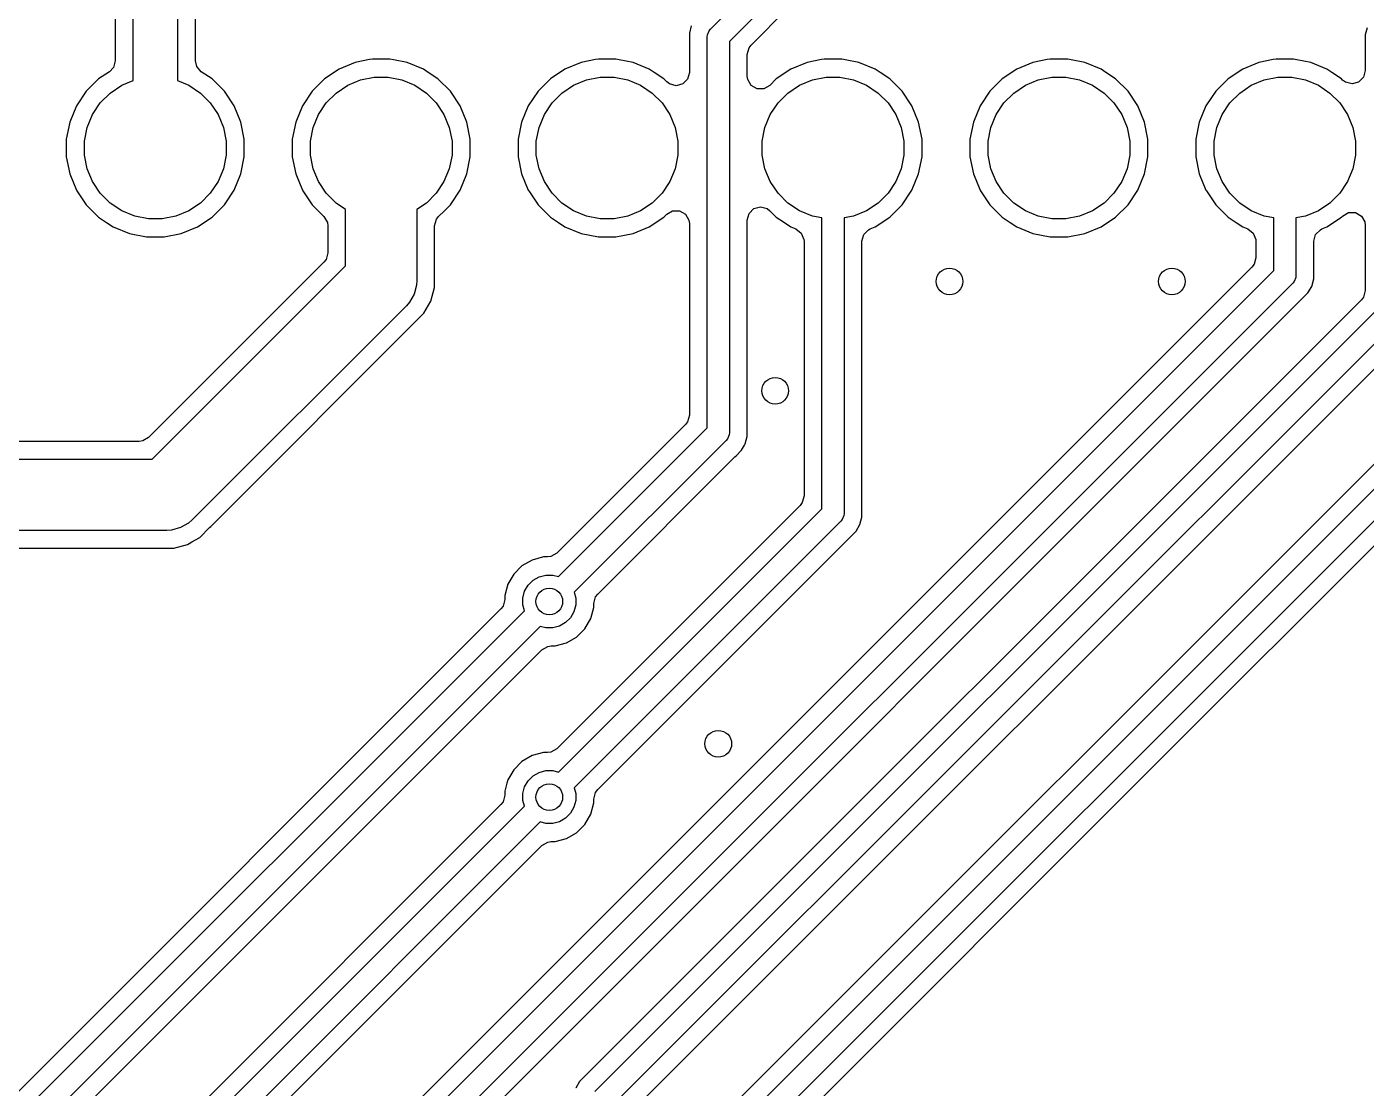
# Model space of a CAD drawing. Header units: inches. Extents: x 2.12 to 6.02, y -5.78 to -1.88.
# Drawn here: x 3.859 to 4.452, y -2.653 to -2.183 of the extents above; entities that cross this region are included whole.
import ezdxf

# ---------------------------------------------------------------- set-up
doc = ezdxf.new("R2010")
doc.units = ezdxf.units.IN
doc.header["$MEASUREMENT"] = 0
doc.layers.add('F.Cu', color=13, linetype='CONTINUOUS', true_color=0xc83434)

msp = doc.modelspace()

# ---------------------------------------------------------------- linework, layer by layer
at = {"layer": 'F.Cu', "linetype": 'CONTINUOUS'}
for p, q in [((4.16187, -2.18353), (4.19076, -2.15465)), ((4.19772, -2.16161), (4.17028, -2.18905)), ((3.9063, -2.20637), (3.9063, -2.16607)), ((3.92598, -2.16607), (3.92598, -2.20637)), ((3.89841, -2.17488), (3.89841, -2.19756)), ((3.93388, -2.19756), (3.93388, -2.17488)), ((4.17989, -2.1906), (4.19604, -2.17445)), ((4.15341, -2.18206), (4.15254, -2.18532)), ((4.15254, -2.18532), (4.15254, -2.20275)), ((4.16043, -2.18701), (4.16053, -2.18605)), ((4.16043, -2.36017), (4.16043, -2.18701)), ((4.16053, -2.18605), (4.16126, -2.18427)), ((4.16126, -2.18427), (4.16187, -2.18353)), ((4.16126, -2.18427), (4.16126, -2.18427)), ((4.45259, -2.18299), (4.45175, -2.18611)), ((4.45175, -2.18611), (4.45175, -2.20196)), ((4.17028, -2.18905), (4.17028, -2.3622)), ((4.17817, -2.19475), (4.17896, -2.19181)), ((4.17896, -2.19181), (4.17989, -2.1906)), ((3.89841, -2.19756), (3.89762, -2.2005)), ((3.93448, -2.20016), (3.93388, -2.19756)), ((4.00465, -2.19834), (3.99748, -2.20131)), ((4.011, -2.19708), (4.00465, -2.19834)), ((4.00465, -2.19834), (4.00465, -2.19834)), ((4.01226, -2.19683), (4.011, -2.19708)), ((4.02002, -2.19683), (4.01226, -2.19683)), ((4.02154, -2.19713), (4.02002, -2.19683)), ((4.02763, -2.19834), (4.02154, -2.19713)), ((4.0348, -2.20131), (4.02763, -2.19834)), ((4.02763, -2.19834), (4.02763, -2.19834)), ((4.10465, -2.19834), (4.09748, -2.20131)), ((4.111, -2.19708), (4.10465, -2.19834)), ((4.10465, -2.19834), (4.10465, -2.19834)), ((4.11226, -2.19683), (4.111, -2.19708)), ((4.12002, -2.19683), (4.11226, -2.19683)), ((4.12153, -2.19713), (4.12002, -2.19683)), ((4.12763, -2.19834), (4.12153, -2.19713)), ((4.1348, -2.20131), (4.12763, -2.19834)), ((4.12763, -2.19834), (4.12763, -2.19834)), ((4.17817, -2.20433), (4.17817, -2.19475)), ((4.20465, -2.19834), (4.19748, -2.20131)), ((4.211, -2.19708), (4.20465, -2.19834)), ((4.20465, -2.19834), (4.20465, -2.19834)), ((4.21226, -2.19683), (4.211, -2.19708)), ((4.22002, -2.19683), (4.21226, -2.19683)), ((4.22154, -2.19713), (4.22002, -2.19683)), ((4.22763, -2.19834), (4.22154, -2.19713)), ((4.2348, -2.20131), (4.22763, -2.19834)), ((4.22763, -2.19834), (4.22763, -2.19834)), ((4.30465, -2.19834), (4.29748, -2.20131)), ((4.311, -2.19708), (4.30465, -2.19834)), ((4.30465, -2.19834), (4.30465, -2.19834)), ((4.31226, -2.19683), (4.311, -2.19708)), ((4.32002, -2.19683), (4.31226, -2.19683)), ((4.32153, -2.19713), (4.32002, -2.19683)), ((4.32763, -2.19834), (4.32153, -2.19713)), ((4.3348, -2.20131), (4.32763, -2.19834)), ((4.32763, -2.19834), (4.32763, -2.19834)), ((4.40465, -2.19834), (4.39748, -2.20131)), ((4.411, -2.19708), (4.40465, -2.19834)), ((4.40465, -2.19834), (4.40465, -2.19834)), ((4.41226, -2.19683), (4.411, -2.19708)), ((4.42002, -2.19683), (4.41226, -2.19683)), ((4.42153, -2.19713), (4.42002, -2.19683)), ((4.42763, -2.19834), (4.42153, -2.19713)), ((4.4348, -2.20131), (4.42763, -2.19834)), ((4.42763, -2.19834), (4.42763, -2.19834)), ((3.89103, -2.20562), (3.88555, -2.21111)), ((3.8958, -2.20244), (3.89103, -2.20562)), ((3.89103, -2.20562), (3.89103, -2.20562)), ((3.89762, -2.2005), (3.8958, -2.20244)), ((3.93649, -2.20244), (3.93448, -2.20016)), ((3.94125, -2.20562), (3.93649, -2.20244)), ((3.94674, -2.21111), (3.94125, -2.20562)), ((3.99103, -2.20562), (3.98555, -2.21111)), ((3.99748, -2.20131), (3.99103, -2.20562)), ((3.99103, -2.20562), (3.99103, -2.20562)), ((3.99748, -2.20131), (3.99748, -2.20131)), ((4.007, -2.20608), (4.01305, -2.20488)), ((4.01305, -2.20488), (4.01923, -2.20488)), ((4.01923, -2.20488), (4.02528, -2.20608)), ((4.03695, -2.20275), (4.0348, -2.20131)), ((4.0348, -2.20131), (4.0348, -2.20131)), ((4.04125, -2.20562), (4.03695, -2.20275)), ((4.04674, -2.21111), (4.04125, -2.20562)), ((4.09103, -2.20562), (4.08555, -2.21111)), ((4.09748, -2.20131), (4.09103, -2.20562)), ((4.09103, -2.20562), (4.09103, -2.20562)), ((4.09748, -2.20131), (4.09748, -2.20131)), ((4.107, -2.20608), (4.11305, -2.20488)), ((4.11305, -2.20488), (4.11923, -2.20488)), ((4.11923, -2.20488), (4.12528, -2.20608)), ((4.13695, -2.20275), (4.1348, -2.20131)), ((4.1348, -2.20131), (4.1348, -2.20131)), ((4.14125, -2.20562), (4.13695, -2.20275)), ((4.14253, -2.2069), (4.14125, -2.20562)), ((4.14125, -2.20562), (4.14125, -2.20562)), ((4.15254, -2.20275), (4.15175, -2.20568)), ((4.17837, -2.20584), (4.17817, -2.20433)), ((4.19103, -2.20562), (4.18818, -2.20847)), ((4.19748, -2.20131), (4.19103, -2.20562)), ((4.19103, -2.20562), (4.19103, -2.20562)), ((4.19748, -2.20131), (4.19748, -2.20131)), ((4.207, -2.20608), (4.21305, -2.20488)), ((4.21305, -2.20488), (4.21923, -2.20488)), ((4.21923, -2.20488), (4.22528, -2.20608)), ((4.23695, -2.20275), (4.2348, -2.20131)), ((4.2348, -2.20131), (4.2348, -2.20131)), ((4.24125, -2.20562), (4.23695, -2.20275)), ((4.24674, -2.21111), (4.24125, -2.20562)), ((4.29103, -2.20562), (4.28555, -2.21111)), ((4.29748, -2.20131), (4.29103, -2.20562)), ((4.29103, -2.20562), (4.29103, -2.20562)), ((4.29748, -2.20131), (4.29748, -2.20131)), ((4.307, -2.20608), (4.31305, -2.20488)), ((4.31305, -2.20488), (4.31923, -2.20488)), ((4.31923, -2.20488), (4.32528, -2.20608)), ((4.33695, -2.20275), (4.3348, -2.20131)), ((4.3348, -2.20131), (4.3348, -2.20131)), ((4.34125, -2.20562), (4.33695, -2.20275)), ((4.34674, -2.21111), (4.34125, -2.20562)), ((4.39103, -2.20562), (4.38555, -2.21111)), ((4.39748, -2.20131), (4.39103, -2.20562)), ((4.39103, -2.20562), (4.39103, -2.20562)), ((4.39748, -2.20131), (4.39748, -2.20131)), ((4.407, -2.20608), (4.41305, -2.20488)), ((4.41305, -2.20488), (4.41923, -2.20488)), ((4.41923, -2.20488), (4.42528, -2.20608)), ((4.43695, -2.20275), (4.4348, -2.20131)), ((4.4348, -2.20131), (4.4348, -2.20131)), ((4.44125, -2.20562), (4.43695, -2.20275)), ((4.44174, -2.20611), (4.44125, -2.20562)), ((4.44125, -2.20562), (4.44125, -2.20562)), ((4.45097, -2.2049), (4.44882, -2.20704)), ((4.45175, -2.20196), (4.45097, -2.2049)), ((3.88555, -2.21111), (3.88123, -2.21756)), ((3.88555, -2.21111), (3.88555, -2.21111)), ((3.89616, -2.21187), (3.90129, -2.20844)), ((3.90129, -2.20844), (3.9063, -2.20637)), ((3.92598, -2.20637), (3.93099, -2.20844)), ((3.93099, -2.20844), (3.93612, -2.21187)), ((3.95105, -2.21756), (3.94674, -2.21111)), ((3.98555, -2.21111), (3.98123, -2.21756)), ((3.98555, -2.21111), (3.98555, -2.21111)), ((3.99616, -2.21187), (4.00129, -2.20844)), ((4.00129, -2.20844), (4.007, -2.20608)), ((4.02528, -2.20608), (4.03099, -2.20844)), ((4.03099, -2.20844), (4.03612, -2.21187)), ((4.05105, -2.21756), (4.04674, -2.21111)), ((4.08555, -2.21111), (4.08123, -2.21756)), ((4.08555, -2.21111), (4.08555, -2.21111)), ((4.09616, -2.21187), (4.10129, -2.20844)), ((4.10129, -2.20844), (4.107, -2.20608)), ((4.12528, -2.20608), (4.13099, -2.20844)), ((4.13099, -2.20844), (4.13612, -2.21187)), ((4.14374, -2.20783), (4.14253, -2.2069)), ((4.14667, -2.20862), (4.14374, -2.20783)), ((4.14961, -2.20783), (4.14667, -2.20862)), ((4.15175, -2.20568), (4.14961, -2.20783)), ((4.17989, -2.20847), (4.17837, -2.20584)), ((4.18252, -2.20999), (4.17989, -2.20847)), ((4.18555, -2.20999), (4.18252, -2.20999)), ((4.18818, -2.20847), (4.18555, -2.20999)), ((4.19616, -2.21187), (4.20129, -2.20844)), ((4.20129, -2.20844), (4.207, -2.20608)), ((4.22528, -2.20608), (4.23099, -2.20844)), ((4.23099, -2.20844), (4.23612, -2.21187)), ((4.25105, -2.21756), (4.24674, -2.21111)), ((4.28555, -2.21111), (4.28123, -2.21756)), ((4.28555, -2.21111), (4.28555, -2.21111)), ((4.29616, -2.21187), (4.30129, -2.20844)), ((4.30129, -2.20844), (4.307, -2.20608)), ((4.32528, -2.20608), (4.33099, -2.20844)), ((4.33099, -2.20844), (4.33612, -2.21187)), ((4.35105, -2.21756), (4.34674, -2.21111)), ((4.38555, -2.21111), (4.38123, -2.21756)), ((4.38555, -2.21111), (4.38555, -2.21111)), ((4.39616, -2.21187), (4.40129, -2.20844)), ((4.40129, -2.20844), (4.407, -2.20608)), ((4.42528, -2.20608), (4.43099, -2.20844)), ((4.43099, -2.20844), (4.43612, -2.21187)), ((4.44295, -2.20704), (4.44174, -2.20611)), ((4.44589, -2.20783), (4.44295, -2.20704)), ((4.44882, -2.20704), (4.44589, -2.20783)), ((3.88836, -2.22137), (3.89179, -2.21624)), ((3.89179, -2.21624), (3.89616, -2.21187)), ((3.93612, -2.21187), (3.94049, -2.21624)), ((3.94049, -2.21624), (3.94392, -2.22137)), ((3.98836, -2.22137), (3.99179, -2.21624)), ((3.99179, -2.21624), (3.99616, -2.21187)), ((4.03612, -2.21187), (4.04049, -2.21624)), ((4.04049, -2.21624), (4.04392, -2.22137)), ((4.08836, -2.22137), (4.09179, -2.21624)), ((4.09179, -2.21624), (4.09616, -2.21187)), ((4.13612, -2.21187), (4.14049, -2.21624)), ((4.14049, -2.21624), (4.14392, -2.22137)), ((4.18836, -2.22137), (4.19179, -2.21624)), ((4.19179, -2.21624), (4.19616, -2.21187)), ((4.23612, -2.21187), (4.24049, -2.21624)), ((4.24049, -2.21624), (4.24392, -2.22137)), ((4.28836, -2.22137), (4.29179, -2.21624)), ((4.29179, -2.21624), (4.29616, -2.21187)), ((4.33612, -2.21187), (4.34049, -2.21624)), ((4.34049, -2.21624), (4.34392, -2.22137)), ((4.38836, -2.22137), (4.39179, -2.21624)), ((4.39179, -2.21624), (4.39616, -2.21187)), ((4.43612, -2.21187), (4.44049, -2.21624)), ((4.44049, -2.21624), (4.44392, -2.22137)), ((3.88123, -2.21756), (3.87827, -2.22473)), ((3.88123, -2.21756), (3.88123, -2.21756)), ((3.886, -2.22708), (3.88836, -2.22137)), ((3.94392, -2.22137), (3.94628, -2.22708)), ((3.95402, -2.22473), (3.95105, -2.21756)), ((3.98123, -2.21756), (3.97827, -2.22473)), ((3.98123, -2.21756), (3.98123, -2.21756)), ((3.986, -2.22708), (3.98836, -2.22137)), ((4.04392, -2.22137), (4.04628, -2.22708)), ((4.05402, -2.22473), (4.05105, -2.21756)), ((4.08123, -2.21756), (4.07827, -2.22473)), ((4.08123, -2.21756), (4.08123, -2.21756)), ((4.086, -2.22708), (4.08836, -2.22137)), ((4.14392, -2.22137), (4.14628, -2.22708)), ((4.186, -2.22708), (4.18836, -2.22137)), ((4.24392, -2.22137), (4.24628, -2.22708)), ((4.25402, -2.22473), (4.25105, -2.21756)), ((4.28123, -2.21756), (4.27827, -2.22473)), ((4.28123, -2.21756), (4.28123, -2.21756)), ((4.286, -2.22708), (4.28836, -2.22137)), ((4.34392, -2.22137), (4.34628, -2.22708)), ((4.35402, -2.22473), (4.35105, -2.21756)), ((4.38123, -2.21756), (4.37827, -2.22473)), ((4.38123, -2.21756), (4.38123, -2.21756)), ((4.386, -2.22708), (4.38836, -2.22137)), ((4.44392, -2.22137), (4.44628, -2.22708)), ((3.87827, -2.22473), (3.87675, -2.23234)), ((3.87827, -2.22473), (3.87827, -2.22473)), ((3.8848, -2.23313), (3.886, -2.22708)), ((3.94628, -2.22708), (3.94749, -2.23313)), ((3.95553, -2.23234), (3.95402, -2.22473)), ((3.97827, -2.22473), (3.97675, -2.23234)), ((3.97827, -2.22473), (3.97827, -2.22473)), ((3.9848, -2.23313), (3.986, -2.22708)), ((4.04628, -2.22708), (4.04749, -2.23313)), ((4.05553, -2.23234), (4.05402, -2.22473)), ((4.07827, -2.22473), (4.07675, -2.23234)), ((4.07827, -2.22473), (4.07827, -2.22473)), ((4.0848, -2.23313), (4.086, -2.22708)), ((4.14628, -2.22708), (4.14749, -2.23313)), ((4.1848, -2.23313), (4.186, -2.22708)), ((4.24628, -2.22708), (4.24749, -2.23313)), ((4.25553, -2.23234), (4.25402, -2.22473)), ((4.27827, -2.22473), (4.27675, -2.23234)), ((4.27827, -2.22473), (4.27827, -2.22473)), ((4.2848, -2.23313), (4.286, -2.22708)), ((4.34628, -2.22708), (4.34749, -2.23313)), ((4.35553, -2.23234), (4.35402, -2.22473)), ((4.37827, -2.22473), (4.37675, -2.23234)), ((4.37827, -2.22473), (4.37827, -2.22473)), ((4.3848, -2.23313), (4.386, -2.22708)), ((4.44628, -2.22708), (4.44749, -2.23313)), ((3.87675, -2.23234), (3.87675, -2.2401)), ((3.8848, -2.23931), (3.8848, -2.23313)), ((3.94749, -2.23313), (3.94749, -2.23931)), ((3.95553, -2.2401), (3.95553, -2.23234)), ((3.97675, -2.23234), (3.97675, -2.2401)), ((3.9848, -2.23931), (3.9848, -2.23313)), ((4.04749, -2.23313), (4.04749, -2.23931)), ((4.05553, -2.2401), (4.05553, -2.23234)), ((4.07675, -2.23234), (4.07675, -2.2401)), ((4.0848, -2.23931), (4.0848, -2.23313)), ((4.14749, -2.23313), (4.14749, -2.23931)), ((4.1848, -2.23931), (4.1848, -2.23313)), ((4.24749, -2.23313), (4.24749, -2.23931)), ((4.25553, -2.2401), (4.25553, -2.23234)), ((4.25553, -2.23234), (4.25553, -2.23234)), ((4.27675, -2.23234), (4.27675, -2.2401)), ((4.2848, -2.23931), (4.2848, -2.23313)), ((4.34749, -2.23313), (4.34749, -2.23931)), ((4.35553, -2.2401), (4.35553, -2.23234)), ((4.37675, -2.23234), (4.37675, -2.2401)), ((4.3848, -2.23931), (4.3848, -2.23313)), ((4.44749, -2.23313), (4.44749, -2.23931)), ((3.87675, -2.2401), (3.87827, -2.24771)), ((3.886, -2.24536), (3.8848, -2.23931)), ((3.94749, -2.23931), (3.94628, -2.24536)), ((3.95402, -2.24771), (3.95553, -2.2401)), ((3.97675, -2.2401), (3.97827, -2.24771)), ((3.986, -2.24536), (3.9848, -2.23931)), ((4.04749, -2.23931), (4.04628, -2.24536)), ((4.05402, -2.24771), (4.05553, -2.2401)), ((4.07675, -2.2401), (4.07827, -2.24771)), ((4.086, -2.24536), (4.0848, -2.23931)), ((4.14749, -2.23931), (4.14628, -2.24536)), ((4.186, -2.24536), (4.1848, -2.23931)), ((4.24749, -2.23931), (4.24628, -2.24536)), ((4.25402, -2.24771), (4.25553, -2.2401)), ((4.27675, -2.2401), (4.27827, -2.24771)), ((4.286, -2.24536), (4.2848, -2.23931)), ((4.34749, -2.23931), (4.34628, -2.24536)), ((4.35402, -2.24771), (4.35553, -2.2401)), ((4.37675, -2.2401), (4.37827, -2.24771)), ((4.386, -2.24536), (4.3848, -2.23931)), ((4.44749, -2.23931), (4.44628, -2.24536)), ((3.88836, -2.25107), (3.886, -2.24536)), ((3.94628, -2.24536), (3.94392, -2.25107)), ((3.98836, -2.25107), (3.986, -2.24536)), ((4.04628, -2.24536), (4.04392, -2.25107)), ((4.08836, -2.25107), (4.086, -2.24536)), ((4.14628, -2.24536), (4.14392, -2.25107)), ((4.18836, -2.25107), (4.186, -2.24536)), ((4.24628, -2.24536), (4.24392, -2.25107)), ((4.28836, -2.25107), (4.286, -2.24536)), ((4.34628, -2.24536), (4.34392, -2.25107)), ((4.38836, -2.25107), (4.386, -2.24536)), ((4.44628, -2.24536), (4.44392, -2.25107)), ((3.87827, -2.24771), (3.87827, -2.24771)), ((3.87827, -2.24771), (3.88123, -2.25488)), ((3.89179, -2.2562), (3.88836, -2.25107)), ((3.94392, -2.25107), (3.94049, -2.2562)), ((3.95105, -2.25488), (3.95402, -2.24771)), ((3.97827, -2.24771), (3.97827, -2.24771)), ((3.97827, -2.24771), (3.98123, -2.25488)), ((3.99179, -2.2562), (3.98836, -2.25107)), ((4.04392, -2.25107), (4.04049, -2.2562)), ((4.05105, -2.25488), (4.05402, -2.24771)), ((4.07827, -2.24771), (4.07827, -2.24771)), ((4.07827, -2.24771), (4.08123, -2.25488)), ((4.09179, -2.2562), (4.08836, -2.25107)), ((4.14392, -2.25107), (4.14049, -2.2562)), ((4.19179, -2.2562), (4.18836, -2.25107)), ((4.24392, -2.25107), (4.24049, -2.2562)), ((4.25105, -2.25488), (4.25402, -2.24771)), ((4.27827, -2.24771), (4.27827, -2.24771)), ((4.27827, -2.24771), (4.28123, -2.25488)), ((4.29179, -2.2562), (4.28836, -2.25107)), ((4.34392, -2.25107), (4.34049, -2.2562)), ((4.35105, -2.25488), (4.35402, -2.24771)), ((4.37827, -2.24771), (4.37827, -2.24771)), ((4.37827, -2.24771), (4.38123, -2.25488)), ((4.39179, -2.2562), (4.38836, -2.25107)), ((4.44392, -2.25107), (4.44049, -2.2562)), ((3.88123, -2.25488), (3.88123, -2.25488)), ((3.88123, -2.25488), (3.88143, -2.25518)), ((3.88143, -2.25518), (3.88555, -2.26133)), ((3.89616, -2.26057), (3.89179, -2.2562)), ((3.94049, -2.2562), (3.93612, -2.26057)), ((3.94674, -2.26133), (3.95105, -2.25488)), ((3.98123, -2.25488), (3.98123, -2.25488)), ((3.98123, -2.25488), (3.98143, -2.25518)), ((3.98143, -2.25518), (3.98555, -2.26133)), ((3.99616, -2.26057), (3.99179, -2.2562)), ((4.04049, -2.2562), (4.03612, -2.26057)), ((4.04674, -2.26133), (4.05105, -2.25488)), ((4.08123, -2.25488), (4.08123, -2.25488)), ((4.08123, -2.25488), (4.08143, -2.25518)), ((4.08143, -2.25518), (4.08555, -2.26133)), ((4.09616, -2.26057), (4.09179, -2.2562)), ((4.14049, -2.2562), (4.13612, -2.26057)), ((4.19616, -2.26057), (4.19179, -2.2562)), ((4.24049, -2.2562), (4.23612, -2.26057)), ((4.24674, -2.26133), (4.25105, -2.25488)), ((4.28123, -2.25488), (4.28123, -2.25488)), ((4.28123, -2.25488), (4.28143, -2.25518)), ((4.28143, -2.25518), (4.28555, -2.26133)), ((4.29616, -2.26057), (4.29179, -2.2562)), ((4.34049, -2.2562), (4.33612, -2.26057)), ((4.34674, -2.26133), (4.35105, -2.25488)), ((4.38123, -2.25488), (4.38123, -2.25488)), ((4.38123, -2.25488), (4.38143, -2.25518)), ((4.38143, -2.25518), (4.38555, -2.26133)), ((4.39616, -2.26057), (4.39179, -2.2562)), ((4.44049, -2.2562), (4.43612, -2.26057)), ((3.88555, -2.26133), (3.89103, -2.26682)), ((3.90129, -2.264), (3.89616, -2.26057)), ((3.907, -2.26636), (3.90129, -2.264)), ((3.93099, -2.264), (3.92528, -2.26636)), ((3.93612, -2.26057), (3.93099, -2.264)), ((3.94125, -2.26682), (3.94674, -2.26133)), ((3.98555, -2.26133), (3.98555, -2.26133)), ((3.98555, -2.26133), (3.99078, -2.26657)), ((4.00039, -2.2634), (3.99616, -2.26057)), ((4.00039, -2.28836), (4.00039, -2.2634)), ((4.03612, -2.26057), (4.03189, -2.2634)), ((4.03189, -2.2634), (4.03189, -2.29488)), ((4.0415, -2.26657), (4.0441, -2.26397)), ((4.0441, -2.26397), (4.04674, -2.26133)), ((4.08555, -2.26133), (4.09103, -2.26682)), ((4.10129, -2.264), (4.09616, -2.26057)), ((4.107, -2.26636), (4.10129, -2.264)), ((4.13099, -2.264), (4.12528, -2.26636)), ((4.13612, -2.26057), (4.13099, -2.264)), ((4.14253, -2.26554), (4.14515, -2.26402)), ((4.14515, -2.26402), (4.14819, -2.26402)), ((4.14819, -2.26402), (4.15082, -2.26554)), ((4.17896, -2.26518), (4.1811, -2.26304)), ((4.1811, -2.26304), (4.18404, -2.26225)), ((4.18404, -2.26225), (4.18697, -2.26304)), ((4.18697, -2.26304), (4.18818, -2.26397)), ((4.18818, -2.26397), (4.19103, -2.26682)), ((4.20129, -2.264), (4.19616, -2.26057)), ((4.207, -2.26636), (4.20129, -2.264)), ((4.23099, -2.264), (4.22528, -2.26636)), ((4.23612, -2.26057), (4.23099, -2.264)), ((4.24125, -2.26682), (4.24674, -2.26133)), ((4.28555, -2.26133), (4.29103, -2.26682)), ((4.30129, -2.264), (4.29616, -2.26057)), ((4.307, -2.26636), (4.30129, -2.264)), ((4.33099, -2.264), (4.32528, -2.26636)), ((4.33612, -2.26057), (4.33099, -2.264)), ((4.34125, -2.26682), (4.34674, -2.26133)), ((4.38555, -2.26133), (4.39103, -2.26682)), ((4.40129, -2.264), (4.39616, -2.26057)), ((4.407, -2.26636), (4.40129, -2.264)), ((4.43099, -2.264), (4.42528, -2.26636)), ((4.43612, -2.26057), (4.43099, -2.264)), ((4.44174, -2.26633), (4.44437, -2.26481)), ((4.44437, -2.26481), (4.4474, -2.26481)), ((4.4474, -2.26481), (4.45003, -2.26633)), ((3.89103, -2.26682), (3.89459, -2.2692)), ((3.89459, -2.2692), (3.89748, -2.27113)), ((3.91305, -2.26756), (3.907, -2.26636)), ((3.91923, -2.26756), (3.91305, -2.26756)), ((3.92528, -2.26636), (3.91923, -2.26756)), ((3.9348, -2.27113), (3.94125, -2.26682)), ((3.99078, -2.26657), (3.9923, -2.2692)), ((3.9923, -2.2692), (3.9925, -2.27071)), ((3.9925, -2.27071), (3.9925, -2.28266)), ((4.03978, -2.27071), (4.04057, -2.26778)), ((4.03978, -2.29141), (4.03978, -2.27071)), ((4.04057, -2.26778), (4.0415, -2.26657)), ((4.09103, -2.26682), (4.09459, -2.2692)), ((4.09459, -2.2692), (4.09748, -2.27113)), ((4.11305, -2.26756), (4.107, -2.26636)), ((4.11923, -2.26756), (4.11305, -2.26756)), ((4.12528, -2.26636), (4.11923, -2.26756)), ((4.1348, -2.27113), (4.14125, -2.26682)), ((4.14125, -2.26682), (4.14253, -2.26554)), ((4.15082, -2.26554), (4.15234, -2.26817)), ((4.15234, -2.26817), (4.15254, -2.26969)), ((4.15254, -2.26969), (4.15254, -2.35447)), ((4.17817, -2.26812), (4.17896, -2.26518)), ((4.17817, -2.36016), (4.17817, -2.26812)), ((4.19103, -2.26682), (4.19459, -2.2692)), ((4.19459, -2.2692), (4.19748, -2.27113)), ((4.21122, -2.2672), (4.207, -2.26636)), ((4.21122, -2.39599), (4.21122, -2.2672)), ((4.22528, -2.26636), (4.22106, -2.2672)), ((4.22106, -2.2672), (4.22106, -2.39803)), ((4.2348, -2.27113), (4.24125, -2.26682)), ((4.29103, -2.26682), (4.29459, -2.2692)), ((4.29459, -2.2692), (4.29748, -2.27113)), ((4.31305, -2.26756), (4.307, -2.26636)), ((4.31923, -2.26756), (4.31305, -2.26756)), ((4.32528, -2.26636), (4.31923, -2.26756)), ((4.3348, -2.27113), (4.34125, -2.26682)), ((4.39103, -2.26682), (4.39459, -2.2692)), ((4.39459, -2.2692), (4.39748, -2.27113)), ((4.41122, -2.2672), (4.407, -2.26636)), ((4.41122, -2.29048), (4.41122, -2.2672)), ((4.42528, -2.26636), (4.42106, -2.2672)), ((4.42106, -2.2672), (4.42106, -2.29252)), ((4.4348, -2.27113), (4.44125, -2.26682)), ((4.44125, -2.26682), (4.44174, -2.26633)), ((4.45003, -2.26633), (4.45155, -2.26896)), ((4.45155, -2.26896), (4.45175, -2.27048)), ((4.45175, -2.27048), (4.45175, -2.29935)), ((3.89748, -2.27113), (3.89748, -2.27113)), ((3.89748, -2.27113), (3.89748, -2.27113)), ((3.89748, -2.27113), (3.90465, -2.2741)), ((3.90465, -2.2741), (3.91226, -2.27561)), ((3.91226, -2.27561), (3.91226, -2.27561)), ((3.91226, -2.27561), (3.92002, -2.27561)), ((3.92002, -2.27561), (3.92763, -2.2741)), ((3.92002, -2.27561), (3.92002, -2.27561)), ((3.92763, -2.2741), (3.9348, -2.27113)), ((4.09748, -2.27113), (4.09748, -2.27113)), ((4.09748, -2.27113), (4.09748, -2.27113)), ((4.09748, -2.27113), (4.10465, -2.2741)), ((4.10465, -2.2741), (4.11226, -2.27561)), ((4.11226, -2.27561), (4.11226, -2.27561)), ((4.11226, -2.27561), (4.12002, -2.27561)), ((4.12002, -2.27561), (4.12763, -2.2741)), ((4.12002, -2.27561), (4.12002, -2.27561)), ((4.12763, -2.2741), (4.1348, -2.27113)), ((4.19748, -2.27113), (4.19748, -2.27113)), ((4.19748, -2.27113), (4.19748, -2.27113)), ((4.19748, -2.27113), (4.19971, -2.27205)), ((4.19971, -2.27205), (4.20211, -2.2739)), ((4.20211, -2.2739), (4.20328, -2.2767)), ((4.20328, -2.2767), (4.20333, -2.27747)), ((4.22896, -2.27747), (4.22974, -2.27453)), ((4.22974, -2.27453), (4.23189, -2.27239)), ((4.23189, -2.27239), (4.23258, -2.27205)), ((4.23258, -2.27205), (4.2348, -2.27113)), ((4.29748, -2.27113), (4.29748, -2.27113)), ((4.29748, -2.27113), (4.29748, -2.27113)), ((4.29748, -2.27113), (4.30465, -2.2741)), ((4.30465, -2.2741), (4.31226, -2.27561)), ((4.31226, -2.27561), (4.31226, -2.27561)), ((4.31226, -2.27561), (4.32002, -2.27561)), ((4.32002, -2.27561), (4.32763, -2.2741)), ((4.32002, -2.27561), (4.32002, -2.27561)), ((4.32763, -2.2741), (4.3348, -2.27113)), ((4.39748, -2.27113), (4.39748, -2.27113)), ((4.39748, -2.27113), (4.39748, -2.27113)), ((4.39748, -2.27113), (4.39971, -2.27205)), ((4.39971, -2.27205), (4.40211, -2.2739)), ((4.40211, -2.2739), (4.40328, -2.2767)), ((4.40328, -2.2767), (4.40333, -2.27747)), ((4.42896, -2.27747), (4.42974, -2.27453)), ((4.42974, -2.27453), (4.43189, -2.27239)), ((4.43189, -2.27239), (4.43258, -2.27205)), ((4.43258, -2.27205), (4.4348, -2.27113)), ((3.9925, -2.28266), (3.99171, -2.28559)), ((4.20333, -2.27747), (4.20333, -2.39029)), ((4.22896, -2.39634), (4.22896, -2.27747)), ((4.40333, -2.27747), (4.40333, -2.28478)), ((4.42896, -2.29083), (4.42896, -2.27747)), ((3.99078, -2.28681), (3.91319, -2.3644)), ((3.91474, -2.37402), (4.00039, -2.28836)), ((3.99171, -2.28559), (3.99078, -2.28681)), ((4.40254, -2.28771), (4.40161, -2.28893)), ((4.40333, -2.28478), (4.40254, -2.28771)), ((4.40161, -2.28893), (3.89723, -2.79331)), ((3.904, -2.7977), (4.41122, -2.29048)), ((4.03978, -2.29177), (4.03978, -2.29141)), ((4.03978, -2.29141), (4.03978, -2.29141)), ((4.03978, -2.29799), (4.03978, -2.29177)), ((4.42097, -2.29348), (4.42023, -2.29525)), ((4.42106, -2.29252), (4.42097, -2.29348)), ((4.42808, -2.29747), (4.42896, -2.29421)), ((4.42896, -2.29421), (4.42896, -2.29083)), ((4.41962, -2.296), (3.9124, -2.80322)), ((3.92201, -2.80477), (4.4264, -2.30039)), ((4.03176, -2.29694), (4.03069, -2.30091)), ((4.03189, -2.29488), (4.03176, -2.29694)), ((4.03817, -2.30401), (4.03978, -2.29799)), ((4.42023, -2.29525), (4.41962, -2.296)), ((4.42023, -2.29525), (4.42023, -2.29525)), ((4.4264, -2.30039), (4.42808, -2.29747)), ((4.45175, -2.29935), (4.45097, -2.30228)), ((4.02728, -2.30602), (3.9324, -2.4009)), ((4.02864, -2.30447), (4.02728, -2.30602)), ((4.03069, -2.30091), (4.02864, -2.30447)), ((4.03506, -2.3094), (4.03817, -2.30401)), ((4.45003, -2.3035), (4.10392, -2.64961)), ((4.11069, -2.654), (4.45965, -2.30505)), ((4.45097, -2.30228), (4.45003, -2.3035)), ((3.94066, -2.4038), (4.03506, -2.3094)), ((4.46805, -2.31057), (4.11909, -2.65952)), ((4.12871, -2.66107), (4.47195, -2.31782)), ((4.50161, -2.33017), (4.15904, -2.67274)), ((4.16581, -2.67713), (4.51122, -2.33172)), ((4.51962, -2.33724), (4.17421, -2.68265)), ((4.3545, -2.51353), (4.5264, -2.34163)), ((4.15082, -2.35861), (4.09385, -2.41559)), ((4.15175, -2.3574), (4.15082, -2.35861)), ((4.15254, -2.35447), (4.15175, -2.3574)), ((3.91319, -2.3644), (3.91056, -2.36592)), ((4.09462, -2.42598), (4.16043, -2.36017)), ((4.16883, -2.36568), (4.10158, -2.43294)), ((4.16945, -2.36494), (4.16883, -2.36568)), ((4.17018, -2.36316), (4.16945, -2.36494)), ((4.17028, -2.3622), (4.17018, -2.36316)), ((4.17018, -2.36316), (4.17018, -2.36316)), ((4.1773, -2.36715), (4.17817, -2.36389)), ((4.17817, -2.36052), (4.17817, -2.36016)), ((4.17817, -2.36016), (4.17817, -2.36016)), ((4.17817, -2.36389), (4.17817, -2.36052)), ((3.90904, -2.36612), (3.7082, -2.36612)), ((3.91056, -2.36592), (3.90904, -2.36612)), ((4.17322, -2.37246), (4.17561, -2.37007)), ((4.17561, -2.37007), (4.17696, -2.36773)), ((4.17696, -2.36773), (4.1773, -2.36715)), ((3.70472, -2.37402), (3.91474, -2.37402)), ((4.11197, -2.43371), (4.17274, -2.37294)), ((4.17274, -2.37294), (4.17322, -2.37246)), ((4.17274, -2.37294), (4.17274, -2.37294)), ((4.17322, -2.37246), (4.17322, -2.37246)), ((4.20161, -2.39444), (4.09385, -2.5022)), ((4.20254, -2.39323), (4.20161, -2.39444)), ((4.20333, -2.39029), (4.20254, -2.39323)), ((3.9324, -2.4009), (3.93085, -2.40226)), ((4.09462, -2.51259), (4.21122, -2.39599)), ((4.22023, -2.40077), (4.21962, -2.40151)), ((4.22097, -2.39899), (4.22023, -2.40077)), ((4.22023, -2.40077), (4.22023, -2.40077)), ((4.22106, -2.39803), (4.22097, -2.39899)), ((4.22808, -2.40298), (4.22896, -2.39972)), ((4.22896, -2.39972), (4.22896, -2.39634)), ((3.92126, -2.40551), (3.71125, -2.40551)), ((3.92332, -2.40538), (3.92126, -2.40551)), ((3.92729, -2.40431), (3.92332, -2.40538)), ((3.93085, -2.40226), (3.92729, -2.40431)), ((3.93578, -2.40868), (3.94018, -2.40428)), ((3.94018, -2.40428), (3.94066, -2.4038)), ((3.94018, -2.40428), (3.94018, -2.40428)), ((3.94066, -2.4038), (3.94066, -2.4038)), ((4.21962, -2.40151), (4.10158, -2.51955)), ((4.11197, -2.52032), (4.2264, -2.4059)), ((4.2264, -2.4059), (4.22808, -2.40298)), ((3.92437, -2.41341), (3.93039, -2.41179)), ((3.93039, -2.41179), (3.93113, -2.41136)), ((3.93113, -2.41136), (3.93236, -2.41066)), ((3.93236, -2.41066), (3.93578, -2.40868)), ((3.93236, -2.41066), (3.93236, -2.41066)), ((3.71695, -2.41341), (3.91779, -2.41341)), ((3.91779, -2.41341), (3.91779, -2.41341)), ((3.91779, -2.41341), (3.91815, -2.41341)), ((3.91815, -2.41341), (3.92437, -2.41341)), ((3.92437, -2.41341), (3.92437, -2.41341)), ((4.08295, -2.41865), (4.07845, -2.42124)), ((4.08796, -2.4173), (4.08295, -2.41865)), ((4.08295, -2.41865), (4.08295, -2.41865)), ((4.08295, -2.41865), (4.08295, -2.41865)), ((4.0897, -2.4173), (4.08796, -2.4173)), ((4.09122, -2.4171), (4.0897, -2.4173)), ((4.09385, -2.41559), (4.09122, -2.4171)), ((4.07478, -2.42491), (4.07219, -2.4294)), ((4.07845, -2.42124), (4.07478, -2.42491)), ((4.07219, -2.4294), (4.07085, -2.43441)), ((4.07964, -2.43249), (4.08118, -2.42982)), ((4.08118, -2.42982), (4.08336, -2.42764)), ((4.08336, -2.42764), (4.08603, -2.4261)), ((4.08603, -2.4261), (4.08901, -2.4253)), ((4.08901, -2.4253), (4.09209, -2.4253)), ((4.09209, -2.4253), (4.09462, -2.42598)), ((4.07085, -2.43616), (4.07006, -2.43909)), ((4.07085, -2.43441), (4.07085, -2.43616)), ((4.07884, -2.43547), (4.07964, -2.43249)), ((4.07884, -2.43855), (4.07884, -2.43547)), ((4.10158, -2.43294), (4.10226, -2.43547)), ((4.10226, -2.43547), (4.10226, -2.43855)), ((4.11026, -2.43786), (4.11104, -2.43492)), ((4.11104, -2.43492), (4.11197, -2.43371)), ((4.06913, -2.44031), (3.78502, -2.72442)), ((3.7918, -2.7288), (4.07952, -2.44108)), ((4.07006, -2.43909), (4.06913, -2.44031)), ((4.07952, -2.44108), (4.07884, -2.43855)), ((4.10146, -2.44153), (4.09992, -2.4442)), ((4.10226, -2.43855), (4.10146, -2.44153)), ((4.10891, -2.44461), (4.11026, -2.4396)), ((4.11026, -2.4396), (4.11026, -2.43786)), ((4.08648, -2.44804), (3.8002, -2.73432)), ((4.08901, -2.44872), (4.08648, -2.44804)), ((4.09209, -2.44872), (4.08901, -2.44872)), ((4.09507, -2.44792), (4.09209, -2.44872)), ((4.09774, -2.44638), (4.09507, -2.44792)), ((4.09992, -2.4442), (4.09774, -2.44638)), ((4.10632, -2.44911), (4.10891, -2.44461)), ((4.09816, -2.45537), (4.10265, -2.45278)), ((4.10265, -2.45278), (4.10632, -2.44911)), ((3.80981, -2.73587), (4.08725, -2.45843)), ((4.08725, -2.45843), (4.08988, -2.45691)), ((4.08988, -2.45691), (4.0914, -2.45671)), ((4.0914, -2.45671), (4.09315, -2.45671)), ((4.09315, -2.45671), (4.09816, -2.45537)), ((4.07845, -2.50785), (4.07478, -2.51152)), ((4.08295, -2.50526), (4.07845, -2.50785)), ((4.08796, -2.50392), (4.08295, -2.50526)), ((4.08295, -2.50526), (4.08295, -2.50526)), ((4.08295, -2.50526), (4.08295, -2.50526)), ((4.0897, -2.50392), (4.08796, -2.50392)), ((4.09122, -2.50372), (4.0897, -2.50392)), ((4.09385, -2.5022), (4.09122, -2.50372)), ((4.07478, -2.51152), (4.07219, -2.51602)), ((4.08336, -2.51425), (4.08603, -2.51271)), ((4.08603, -2.51271), (4.08901, -2.51191)), ((4.08901, -2.51191), (4.09209, -2.51191)), ((4.09209, -2.51191), (4.09462, -2.51259)), ((4.18382, -2.6842), (4.3545, -2.51353)), ((4.0718, -2.51747), (4.07085, -2.52103)), ((4.07219, -2.51602), (4.0718, -2.51747)), ((4.07219, -2.51602), (4.07219, -2.51602)), ((4.07884, -2.52208), (4.07964, -2.5191)), ((4.07964, -2.5191), (4.08118, -2.51643)), ((4.08118, -2.51643), (4.08336, -2.51425)), ((4.10158, -2.51955), (4.10226, -2.52208)), ((4.07006, -2.52571), (4.06913, -2.52692)), ((4.07085, -2.52277), (4.07006, -2.52571)), ((4.07085, -2.52103), (4.07085, -2.52277)), ((4.07884, -2.52516), (4.07884, -2.52208)), ((4.07952, -2.52769), (4.07884, -2.52516)), ((4.10226, -2.52516), (4.10146, -2.52814)), ((4.10226, -2.52208), (4.10226, -2.52516)), ((4.11026, -2.52447), (4.11104, -2.52154)), ((4.11026, -2.52622), (4.11026, -2.52447)), ((4.11104, -2.52154), (4.11197, -2.52032)), ((4.06913, -2.52692), (3.83817, -2.75788)), ((3.84495, -2.76227), (4.07952, -2.52769)), ((4.09992, -2.53081), (4.09774, -2.53299)), ((4.10146, -2.52814), (4.09992, -2.53081)), ((4.10632, -2.53572), (4.10891, -2.53123)), ((4.10891, -2.53123), (4.11026, -2.52622)), ((4.08648, -2.53465), (3.85335, -2.76779)), ((4.08901, -2.53533), (4.08648, -2.53465)), ((4.09209, -2.53533), (4.08901, -2.53533)), ((4.09507, -2.53453), (4.09209, -2.53533)), ((4.09774, -2.53299), (4.09507, -2.53453)), ((4.10265, -2.53939), (4.10632, -2.53572)), ((4.08725, -2.54504), (4.08988, -2.54353)), ((4.08988, -2.54353), (4.0914, -2.54333)), ((4.0914, -2.54333), (4.09315, -2.54333)), ((4.09315, -2.54333), (4.09816, -2.54198)), ((4.09816, -2.54198), (4.10265, -2.53939)), ((3.86296, -2.76934), (4.08725, -2.54504)), ((4.10392, -2.64961), (4.10223, -2.65253)), ((4.10223, -2.65253), (4.10223, -2.65253)), ((4.10223, -2.65253), (4.10223, -2.65253))]:
    msp.add_line(p, q, dxfattribs=at)
at = {"layer": 'F.Cu'}
for centre in [(4.26772, -2.29528), (4.36614, -2.29528), (4.19055, -2.3437), (4.09055, -2.43701), (4.16535, -2.5), (4.09055, -2.52362)]:
    msp.add_circle(centre, 0.00591, dxfattribs=at)

doc.saveas('drawing.dxf')
